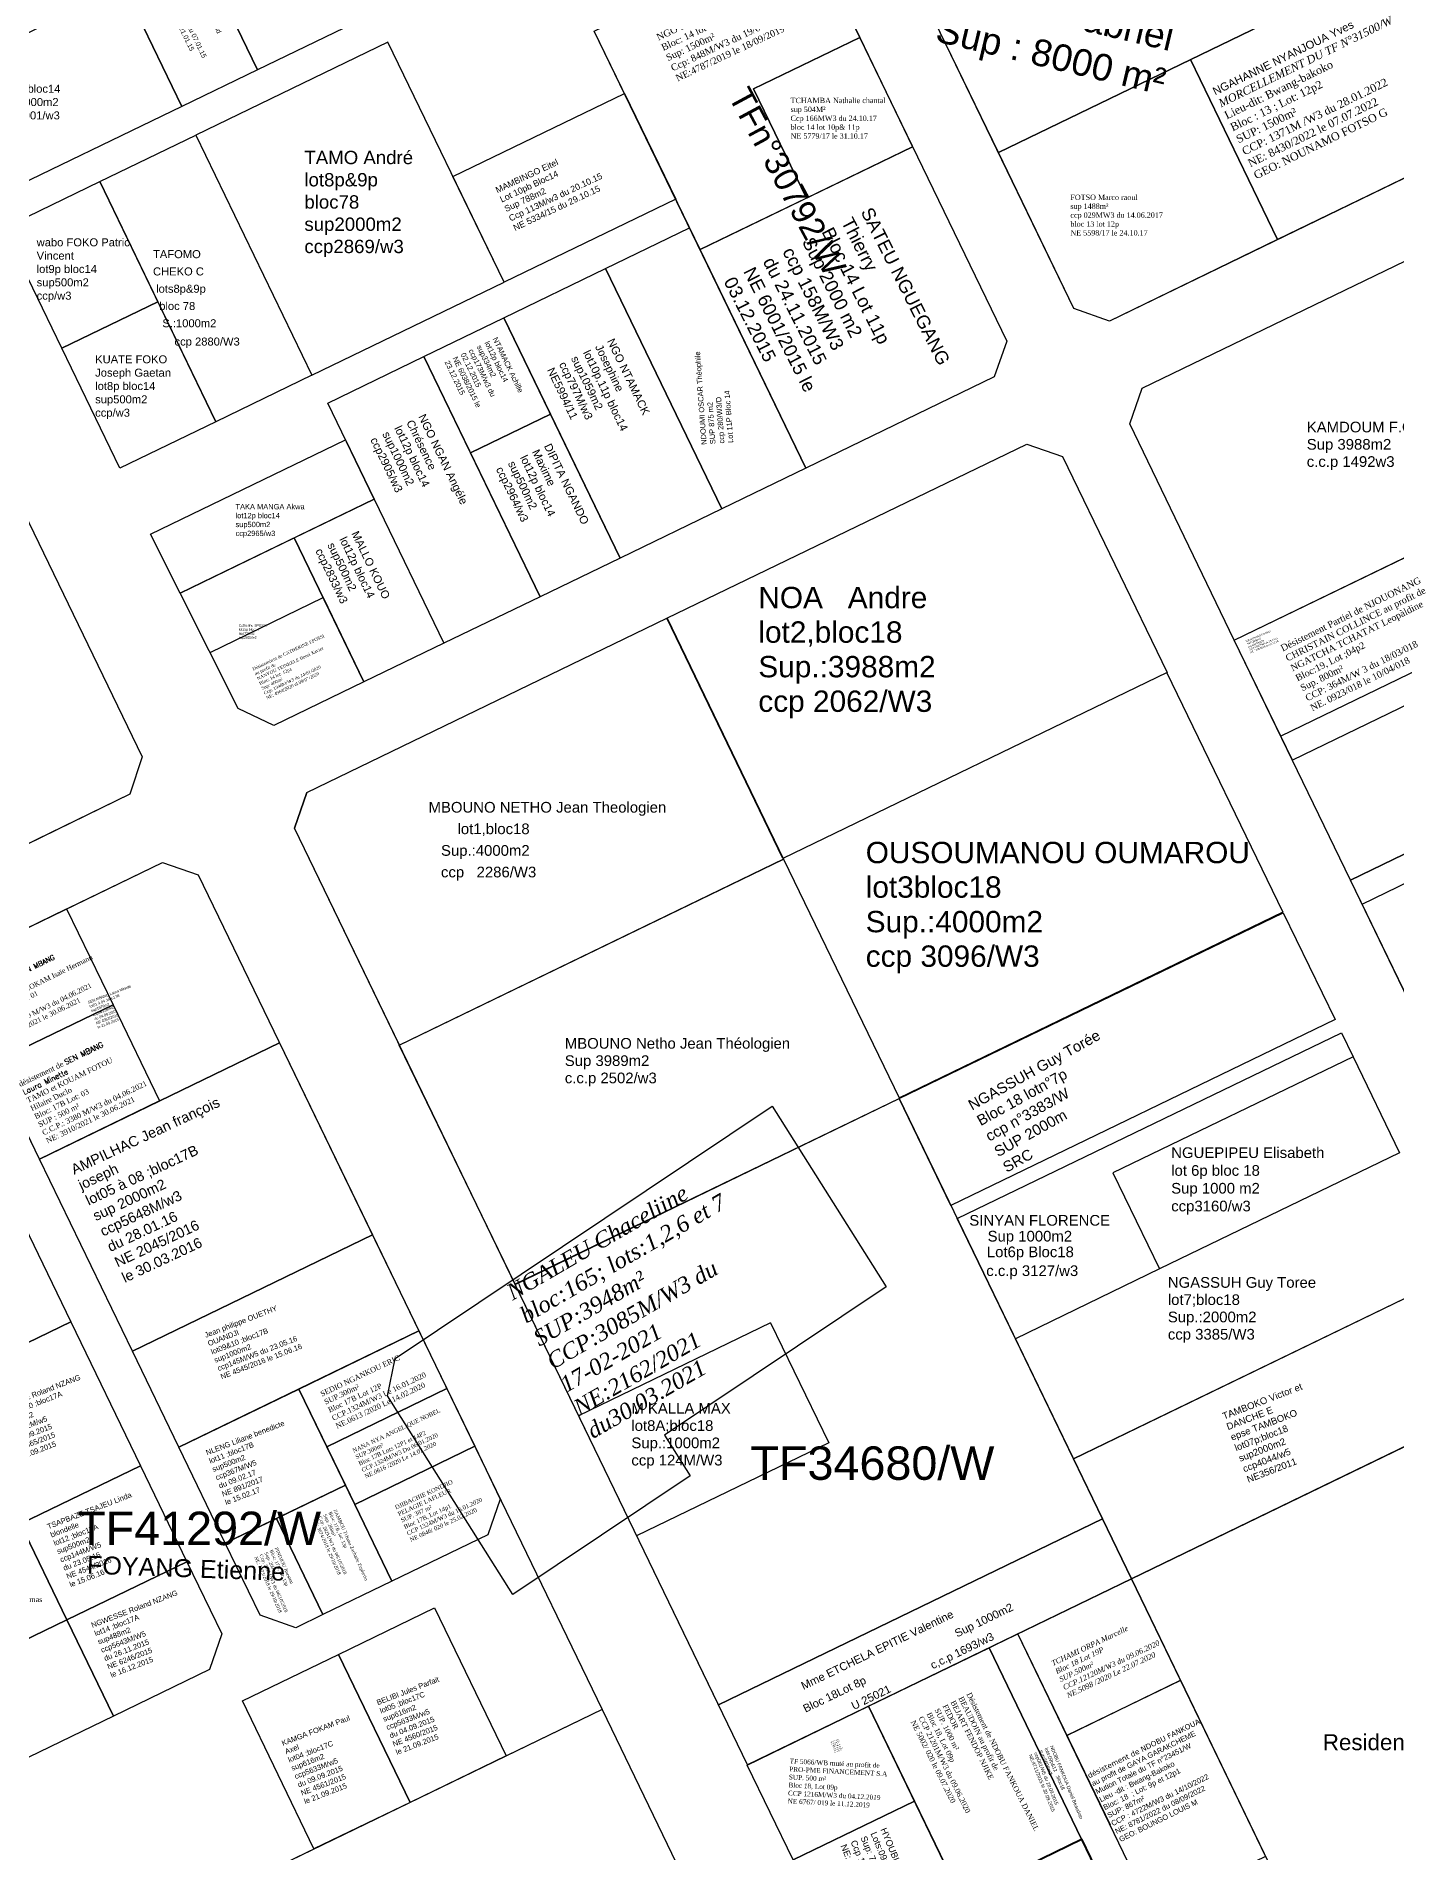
# Model space of a CAD drawing. Header units: millimetres. Extents: x 590121 to 927379, y 438565 to 1441738.
# Drawn here: x 925690.2 to 925945.2, y 1439583.5 to 1439923.9 of the extents above; entities that cross this region are included whole.
import ezdxf

# ---------------------------------------------------------------- set-up
doc = ezdxf.new("R2010")
doc.units = ezdxf.units.MM
doc.header["$LTSCALE"] = 10
for name, color, linetype in [('end maj 26 02 2021', 30, 'Continuous'), ('MAJ JAN 2022', 12, 'Continuous'), ('MAJ JUIN 2021', 191, 'Continuous')]:
    doc.layers.add(name, color=color, linetype=linetype)
doc.styles.get("Standard").update_dxf_attribs({"font": 'arial.ttf'})
doc.styles.add('Times 1.0', font='times.ttf', dxfattribs={"width": 0.99, "height": 1})

msp = doc.modelspace()

# ---------------------------------------------------------------- linework, layer by layer
at = {"flags": 128}
msp.add_lwpolyline([(925942.56, 1439936.97), (925958.9, 1439903.22), (925922.89, 1439885.79), (925906.55, 1439919.55)], close=True, dxfattribs=at)
at = {"color": 5, "flags": 128}
for points in [[(925828.15, 1439723.36), (925849.54, 1439689.54), (925807.97, 1439661.73), (925812.78, 1439654.12), (925779.52, 1439631.87), (925756, 1439669.07), (925757.48, 1439676.08)], [(925828.15, 1439723.36), (925849.54, 1439689.54), (925807.97, 1439661.73), (925812.78, 1439654.12), (925779.52, 1439631.87), (925756, 1439669.07), (925757.48, 1439676.08)], [(925828.15, 1439723.36), (925849.54, 1439689.54), (925807.97, 1439661.73), (925812.78, 1439654.12), (925779.52, 1439631.87), (925756, 1439669.07), (925757.48, 1439676.08)], [(925828.15, 1439723.36), (925849.54, 1439689.54), (925807.97, 1439661.73), (925812.78, 1439654.12), (925779.52, 1439631.87), (925756, 1439669.07), (925757.48, 1439676.08)], [(925828.15, 1439723.36), (925849.54, 1439689.54), (925807.97, 1439661.73), (925812.78, 1439654.12), (925779.52, 1439631.87), (925756, 1439669.07), (925757.48, 1439676.08)], [(925904.71, 1439615.77), (925920.64, 1439582.77), (925899.34, 1439572.44), (925883.4, 1439605.44)]]:
    msp.add_lwpolyline(points, close=True, dxfattribs=at)
at = {"color": 6, "lineweight": 40, "flags": 128}
msp.add_lwpolyline([(925886.14, 1439585.98), (925892.91, 1439571.97), (925870.35, 1439561.03), (925863.56, 1439575.02)], close=True, dxfattribs=at)
at = {"layer": 'end maj 26 02 2021', "linetype": 'ByBlock'}
for p, q in [((925702.08, 1439896.66), (925720.09, 1439905.38)), ((925720.09, 1439905.38), (925741.87, 1439860.37)), ((925684.08, 1439887.95), (925702.09, 1439896.66)), ((925723.87, 1439851.66), (925702.08, 1439896.66)), ((925702.09, 1439896.66), (925712.98, 1439874.16)), ((925897.49, 1439857.94), (925965, 1439890.61)), ((925694.98, 1439865.45), (925684.08, 1439887.95)), ((925694.98, 1439865.45), (925712.98, 1439874.16)), ((925712.98, 1439874.16), (925694.98, 1439865.45)), ((925712.98, 1439874.16), (925723.87, 1439851.66)), ((925705.87, 1439842.95), (925694.98, 1439865.45)), ((925741.87, 1439860.37), (925723.87, 1439851.66)), ((925895.17, 1439851.26), (925897.49, 1439857.94)), ((925723.87, 1439851.66), (925705.87, 1439842.95)), ((925914.77, 1439810.75), (925895.17, 1439851.26)), ((925808.38, 1439814.82), (925875.89, 1439847.48)), ((925875.89, 1439847.48), (925882.56, 1439845.15)), ((925882.56, 1439845.15), (925902.17, 1439804.65)), ((925914.77, 1439810.75), (925986.78, 1439845.61)), ((925685.11, 1439840.38), (925710.04, 1439788.84)), ((925740.93, 1439782.17), (925808.38, 1439814.82)), ((925830.16, 1439769.79), (925808.38, 1439814.82)), ((925808.44, 1439814.84), (925830.27, 1439769.69)), ((925936.56, 1439765.75), (925914.77, 1439810.75)), ((925902.17, 1439804.65), (925830.16, 1439769.79)), ((926008.56, 1439800.6), (925936.56, 1439765.75)), ((925710.04, 1439788.84), (925707.75, 1439781.86)), ((925707.75, 1439781.86), (925640.25, 1439748.97)), ((925738.6, 1439775.49), (925740.93, 1439782.17)), ((925823.5, 1439599.92), (925738.6, 1439775.49)), ((925758.26, 1439734.84), (925738.6, 1439775.49)), ((925623.67, 1439725.42), (925713.86, 1439769.07)), ((925713.86, 1439769.07), (925720.54, 1439766.75)), ((925720.54, 1439766.75), (925796.26, 1439610.29)), ((925830.27, 1439769.69), (925758.26, 1439734.84)), ((925958.34, 1439720.75), (925936.56, 1439765.75)), ((925895.51, 1439634.78), (925967.52, 1439669.64)), ((925818.06, 1439611.17), (925890.07, 1439646.03)), ((925890.07, 1439646.03), (925895.51, 1439634.78)), ((925895.51, 1439634.78), (925823.5, 1439599.92)), ((925939.08, 1439544.77), (925895.51, 1439634.78)), ((925796.26, 1439610.29), (925690.98, 1439559.34)), ((925796.26, 1439610.29), (925838.86, 1439522.31))]:
    msp.add_line(p, q, dxfattribs=at)
at = {"layer": 'end maj 26 02 2021', "color": 150, "linetype": 'ByBlock', "lineweight": -3, "ltscale": 0.0014}
for p, q in [((925814.64, 1439883.92), (925854.47, 1439903.2)), ((925891.54, 1439588.59), (925874.21, 1439624.46)), ((925886.14, 1439585.98), (925868.81, 1439621.85))]:
    msp.add_line(p, q, dxfattribs=at)
at = {"layer": 'end maj 26 02 2021', "linetype": 'ByBlock', "ltscale": 0.0014}
for p, q in [((925902.06, 1439804.7), (925923.86, 1439759.71)), ((925923.86, 1439759.71), (925851.86, 1439724.86)), ((925862.85, 1439702.3), (925934.86, 1439737.15)), ((925934.86, 1439737.15), (925937.03, 1439732.65)), ((925937.03, 1439732.65), (925892.03, 1439710.87)), ((925892.03, 1439710.87), (925900.75, 1439692.86)), ((925873.76, 1439679.79), (925862.85, 1439702.3)), ((925900.75, 1439692.86), (925873.76, 1439679.79)), ((925956.63, 1439692.14), (925884.63, 1439657.27)), ((925827.86, 1439682.76), (925791.86, 1439665.35)), ((925827.86, 1439682.76), (925838.76, 1439660.26)), ((925884.63, 1439657.27), (925873.75, 1439679.78)), ((925838.76, 1439660.26), (925802.74, 1439642.85))]:
    msp.add_line(p, q, dxfattribs=at)
at = {"layer": 'end maj 26 02 2021', "color": 7, "linetype": 'ByBlock'}
msp.add_line((925740.93, 1439782.17), (925738.6, 1439775.49), dxfattribs=at)
at = {"layer": 'end maj 26 02 2021', "color": 3, "linetype": 'ByBlock', "lineweight": -3, "ltscale": 0.0014, "flags": 128}
for points in [[(925915.33, 1439993.23), (925958.9, 1439903.22), (925891.38, 1439870.54), (925884.71, 1439872.86), (925843.32, 1439958.38)], [(925834.64, 1439944.17), (925872.11, 1439866.76), (925869.79, 1439860.08), (925834.45, 1439842.98), (925794.8, 1439924.89)], [(925685.11, 1439840.38), (925710.04, 1439788.84), (925707.75, 1439781.86), (925640.25, 1439748.97), (925613.02, 1439805.25)], [(925713.86, 1439769.07), (925720.54, 1439766.75), (925796.26, 1439610.29), (925690.98, 1439559.34), (925690.14, 1439559.57), (925626.23, 1439723.85), (925623.67, 1439725.42)], [(925851.95, 1439724.79), (925890.07, 1439646.03), (925818.06, 1439611.17), (925779.94, 1439689.93)], [(925846.23, 1439610.91), (925854.84, 1439593.1), (925832.07, 1439582.09), (925823.46, 1439599.89)]]:
    msp.add_lwpolyline(points, close=True, dxfattribs=at)
at = {"layer": 'end maj 26 02 2021', "linetype": 'ByBlock', "ltscale": 0.0014, "flags": 128}
for points in [[(925926.22, 1439970.73), (925942.56, 1439936.97), (925870.55, 1439902.12), (925854.21, 1439935.88)], [(925720.78, 1439940.13), (925731.67, 1439917.63), (925717.48, 1439910.77), (925706.59, 1439933.27)], [(925796.91, 1439880.36), (925818.7, 1439835.36), (925799.64, 1439826.12), (925777.84, 1439871.13)], [(925956.63, 1439692.14), (925967.52, 1439669.64), (925895.51, 1439634.78), (925884.63, 1439657.27)]]:
    msp.add_lwpolyline(points, close=True, dxfattribs=at)
at = {"layer": 'end maj 26 02 2021', "color": 150, "linetype": 'ByBlock', "lineweight": -3, "ltscale": 0.0014, "flags": 128}
for points in [[(925738.79, 1439948.83), (925749.68, 1439926.33), (925731.67, 1439917.63), (925720.78, 1439940.13)], [(925844.56, 1439923.68), (925854.47, 1439903.2), (925834.55, 1439893.56), (925824.64, 1439914.04)], [(925906.55, 1439919.55), (925922.89, 1439885.79), (925891.38, 1439870.54), (925884.71, 1439872.86), (925870.55, 1439902.12)], [(925777.84, 1439871.13), (925786.57, 1439853.11), (925771.56, 1439845.85), (925762.83, 1439863.87)], [(925986.78, 1439845.61), (925997.67, 1439823.1), (925925.66, 1439788.25), (925914.77, 1439810.75)], [(926008.56, 1439800.6), (926019.45, 1439778.1), (925947.46, 1439743.22), (925936.56, 1439765.75)], [(925923.96, 1439759.64), (925933.66, 1439739.6), (925861.65, 1439704.75), (925851.95, 1439724.79)], [(925735.79, 1439735.24), (925753.21, 1439699.24), (925708.21, 1439677.46), (925690.78, 1439713.46)], [(925753.21, 1439699.24), (925761.92, 1439681.24), (925716.92, 1439659.45), (925708.21, 1439677.46)], [(925761.92, 1439681.24), (925767.15, 1439670.44), (925744.65, 1439659.54), (925739.42, 1439670.34)], [(925739.42, 1439670.34), (925748.14, 1439652.34), (925725.63, 1439641.45), (925716.92, 1439659.45)], [(925767.15, 1439670.44), (925772.38, 1439659.63), (925749.88, 1439648.74), (925744.65, 1439659.54)], [(925772.38, 1439659.63), (925777.17, 1439649.73), (925774.85, 1439643.05), (925756.85, 1439634.34), (925749.88, 1439648.74)], [(925709.72, 1439655.97), (925718.43, 1439637.97), (925695.93, 1439627.08), (925687.21, 1439645.08)], [(925718.43, 1439637.97), (925724.96, 1439624.46), (925722.64, 1439617.79), (925704.64, 1439609.07), (925695.93, 1439627.08)], [(925895.51, 1439634.78), (925904.7, 1439615.76), (925883.4, 1439605.44), (925874.21, 1439624.46)], [(925695.93, 1439627.08), (925704.64, 1439609.07), (925680.74, 1439597.51), (925674.41, 1439600), (925668.95, 1439614.03)], [(925868.81, 1439621.85), (925886.14, 1439585.98), (925863.58, 1439575.03), (925846.23, 1439610.91)], [(925854.84, 1439593.09), (925867.36, 1439567.2), (925844.61, 1439556.16), (925832.07, 1439582.09)]]:
    msp.add_lwpolyline(points, close=True, dxfattribs=at)
msp.add_lwpolyline([(925738.79, 1439948.83), (925749.68, 1439926.33), (925731.67, 1439917.63)], dxfattribs=at)
at = {"layer": 'end maj 26 02 2021', "color": 150}
for points in [[(925834.64, 1439944.17), (925844.56, 1439923.68), (925824.64, 1439914.04), (925834.55, 1439893.56), (925814.64, 1439883.92), (925794.8, 1439924.89)], [(925950.78, 1439828.18), (925959.48, 1439810.18), (925923.48, 1439792.75), (925914.77, 1439810.75)], [(925743.96, 1439818.69), (925751.61, 1439802.9), (925734.73, 1439794.73), (925728.05, 1439797.9), (925722.76, 1439808.43)], [(925748.14, 1439652.34), (925756.85, 1439634.34), (925743.91, 1439628.08), (925735.2, 1439646.08)], [(925735.2, 1439646.08), (925743.91, 1439628.08), (925738.84, 1439625.63), (925732.17, 1439627.95), (925725.63, 1439641.45)]]:
    msp.add_lwpolyline(points, close=True, dxfattribs=at)
at = {"layer": 'end maj 26 02 2021', "color": 3, "flags": 128}
msp.add_lwpolyline([(925942.56, 1439936.97), (925958.89, 1439903.22), (925891.38, 1439870.54), (925884.71, 1439872.86), (925870.55, 1439902.12)], close=True, dxfattribs=at)
at = {"layer": 'end maj 26 02 2021', "linetype": 'ByBlock', "flags": 128}
for points in [[(925706.59, 1439933.27), (925717.48, 1439910.77), (925681.47, 1439893.35), (925670.58, 1439915.86)], [(925720.09, 1439905.38), (925741.87, 1439860.37), (925777.88, 1439877.79), (925756.1, 1439922.8)], [(925812.66, 1439887.98), (925834.45, 1439842.98), (925818.7, 1439835.36), (925796.91, 1439880.36)], [(925786.56, 1439853.11), (925799.64, 1439826.12), (925784.62, 1439818.87), (925771.56, 1439845.85)], [(925748.16, 1439848.28), (925753.55, 1439837.16), (925717.16, 1439819.56), (925711.61, 1439830.59)], [(925753.55, 1439837.16), (925766.62, 1439810.16), (925751.61, 1439802.9), (925738.54, 1439829.9)], [(925738.54, 1439829.9), (925751.61, 1439802.9), (925734.73, 1439794.73), (925728.05, 1439797.9), (925717.16, 1439819.56)], [(925830.29, 1439769.7), (925852, 1439724.83), (925779.95, 1439689.99), (925758.24, 1439734.84)], [(925830.29, 1439769.7), (925852, 1439724.83), (925779.95, 1439689.99), (925758.24, 1439734.84)]]:
    msp.add_lwpolyline(points, close=True, dxfattribs=at)
at = {"layer": 'end maj 26 02 2021', "linetype": 'ByBlock', "lineweight": -3, "ltscale": 0.0014, "flags": 128}
for points in [[(925800.47, 1439913.18), (925810.06, 1439893.36), (925777.88, 1439877.79), (925768.29, 1439897.61)], [(925683.58, 1439709.98), (925696.65, 1439682.97), (925674.15, 1439672.08), (925661.08, 1439699.09)], [(925696.65, 1439682.97), (925709.72, 1439655.97), (925687.21, 1439645.08), (925674.15, 1439672.08)], [(925895.51, 1439634.78), (925939.02, 1439544.73), (925919.27, 1439535.18), (925911.33, 1439498.36), (925871.42, 1439509.4), (925864.42, 1439515.24), (925860.98, 1439522.42), (925885.6, 1439529.47), (925846.23, 1439610.91)], [(925764.83, 1439629.32), (925778.26, 1439601.58), (925760.25, 1439592.87), (925746.83, 1439620.6)], [(925746.83, 1439620.6), (925760.26, 1439592.86), (925742.25, 1439584.15), (925728.83, 1439611.89)]]:
    msp.add_lwpolyline(points, close=True, dxfattribs=at)
at = {"layer": 'end maj 26 02 2021', "linetype": 'ByBlock', "flags": 128}
for points in [[(925753.55, 1439837.16), (925744.83, 1439855.16), (925762.83, 1439863.87)], [(925762.83, 1439863.87), (925784.62, 1439818.87), (925766.62, 1439810.16)]]:
    msp.add_lwpolyline(points, dxfattribs=at)
at = {"layer": 'end maj 26 02 2021', "color": 3, "linetype": 'ByBlock', "flags": 128}
msp.add_lwpolyline([(925986.79, 1439845.61), (926008.57, 1439800.6), (925936.56, 1439765.75), (925914.77, 1439810.75)], close=True, dxfattribs=at)
at = {"layer": 'end maj 26 02 2021', "linetype": 'ByBlock', "lineweight": -3, "ltscale": 0.0014, "flags": 128}
msp.add_lwpolyline([(925735.79, 1439735.24), (925690.78, 1439713.46), (925675.54, 1439744.97), (925677.86, 1439751.64)], dxfattribs=at)
at = {"layer": 'end maj 26 02 2021', "linetype": 'ByBlock', "ltscale": 0.0014, "flags": 128}
msp.add_lwpolyline([(925937.03, 1439732.65), (925945.75, 1439714.65), (925900.75, 1439692.86)], dxfattribs=at)
at = {"layer": 'end maj 26 02 2021', "color": 7, "linetype": 'ByBlock', "lineweight": -3, "ltscale": 0.0014, "flags": 128}
msp.add_lwpolyline([(925687.22, 1439645.08), (925695.93, 1439627.08), (925668.95, 1439614.03), (925661.68, 1439632.72)], close=True, dxfattribs=at)
at = {"layer": 'end maj 26 02 2021', "linetype": 'ByBlock', "lineweight": -2, "ltscale": 0.0014, "flags": 128}
msp.add_lwpolyline([(925846.23, 1439610.91), (925854.84, 1439593.1), (925832.07, 1439582.09), (925823.46, 1439599.89)], close=True, dxfattribs=at)
at = {"layer": 'MAJ JAN 2022', "color": 0, "lineweight": -3, "ltscale": 0.0014, "flags": 128}
msp.add_lwpolyline([(925956.74, 1439769.96), (925965.46, 1439751.96), (925947.45, 1439743.25), (925938.74, 1439761.25)], close=True, dxfattribs=at)
at = {"layer": 'MAJ JUIN 2021', "flags": 128}
for points in [[(925695.87, 1439760.36), (925704.58, 1439742.35), (925682.07, 1439731.47), (925675.54, 1439744.97), (925677.86, 1439751.64)], [(925704.58, 1439742.35), (925713.28, 1439724.35), (925690.78, 1439713.46), (925682.07, 1439731.47)]]:
    msp.add_lwpolyline(points, close=True, dxfattribs=at)

# ---------------------------------------------------------------- texts
at = {"attachment_point": 1}
for s, insert, char_height, width, rotation in [('\\A1;NGAHANNE NYANJOUA Yves\\P{\\fTimes New Roman|b0|i1|c0|p18;\\C1;MORCELLEMENT DU TF N°31500/W\\fTimes New Roman|b0|i0|c0|p18;\\C0;\\PLieu-dit: Bwang-bakoko\\PBloc : 13 ; Lot: 12p2\\PSUP: 1500m²\\PCCP: 1371M /W3 du 28.01.2022\\PNE: 8430/2022 le 07.07.2022\\PGEO: NOUNAMO FOTSO G}', (925910.53, 1439914.16), 1.5, 65.3396, 26.0536), ('\\A1;{\\fTimes New Roman|b0|i1|c0|p18;NGALEU Chaceliine\\Pbloc:165; lots:1,2,6 et 7\\PSUP:3948m²\\PCCP:3085M/W3 du 17-02-2021\\PNE:2162/2021 du30.03.2021}', (925778, 1439689.52), 3, 41.4851, 30.0934), ('\\A1;{\\fTimes New Roman|b0|i1|c0|p18;NGALEU Chaceliine\\Pbloc:165; lots:1,2,6 et 7\\PSUP:3948m²\\PCCP:3085M/W3 du 17-02-2021\\PNE:2162/2021 du30.03.2021}', (925778, 1439689.52), 3, 41.4851, 30.0934), ('\\A1;{\\fTimes New Roman|b0|i1|c0|p18;NGALEU Chaceliine\\Pbloc:165; lots:1,2,6 et 7\\PSUP:3948m²\\PCCP:3085M/W3 du 17-02-2021\\PNE:2162/2021 du30.03.2021}', (925778, 1439689.52), 3, 41.4851, 30.0934), ('\\A1;{\\fTimes New Roman|b0|i1|c0|p18;NGALEU Chaceliine\\Pbloc:165; lots:1,2,6 et 7\\PSUP:3948m²\\PCCP:3085M/W3 du 17-02-2021\\PNE:2162/2021 du30.03.2021}', (925778, 1439689.52), 3, 41.4851, 30.0934), ('\\A1;{\\fTimes New Roman|b0|i1|c0|p18;NGALEU Chaceliine\\Pbloc:165; lots:1,2,6 et 7\\PSUP:3948m²\\PCCP:3085M/W3 du 17-02-2021\\PNE:2162/2021 du30.03.2021}', (925778, 1439689.52), 3, 41.4851, 30.0934), ('{\\fVerdana|b0|i0|c0|p34;désistement de NDOBU FANKOUA }\\Pau profit de GAYA GARAKCHEME\\P{\\C1;Mution Totale du TF n°23451/W\\P}Lieu -dit : Bwang-Bakoko \\PBloc: 18  ; Lot: 9p et 12p1\\PSUP: 867m²\\PCCP : 4722M/W3 du 14/10/2022  \\PNE: 8781/2022 du 08/09/2022\\P{\\C1;GEO: BOUNGO LOUIS M}', (925887.13, 1439598.29), 1, 105.0221, 26.2816)]:
    msp.add_mtext(s, dxfattribs=dict(at, insert=insert, char_height=char_height, width=width, rotation=rotation))
at = {"layer": 'end maj 26 02 2021', "color": 0, "linetype": 'ByBlock'}
for s, height, p in [('TAFOMO ', 1.5, (925712.07, 1439882.32)), ('CHEKO C', 1.5, (925712.07, 1439879.08)), (' lots8p&9p', 1.5, (925712.07, 1439875.84)), ('  bloc 78', 1.5, (925712.07, 1439872.6)), ('   S.:1000m2', 1.5, (925712.07, 1439869.37)), ('   ccp 2880/W3', 1.5, (925714.36, 1439865.94)), ('Residence Hoteliere', 3, (925931.37, 1439602.67))]:
    msp.add_text(s, height=height, dxfattribs=at).set_placement(p)
at = {"layer": 'end maj 26 02 2021', "color": 7, "linetype": 'ByBlock'}
for s, height, p in [('KAMDOUM F.Gilles', 2, (925928.36, 1439849.67)), ('Sup 3988m2', 2, (925928.36, 1439846.43)), ('c.c.p 1492w3', 2, (925928.36, 1439843.2)), ('NOA   Andre', 4, (925825.55, 1439816.71)), ('lot2,bloc18', 4, (925825.55, 1439810.24)), ('Sup.:3988m2', 4, (925825.55, 1439803.76)), ('ccp 2062/W3', 4, (925825.55, 1439797.28)), ('MBOUNO NETHO Jean Theologien', 2, (925763.73, 1439778.4)), ('       lot1,bloc18', 2, (925763.73, 1439774.36)), ('   Sup.:4000m2', 2, (925763.73, 1439770.31)), ('OUSOUMANOU OUMAROU', 4, (925845.68, 1439768.92)), ('   ccp   2286/W3', 2, (925763.73, 1439766.26)), ('lot3bloc18', 4, (925845.68, 1439762.45)), ('Sup.:4000m2', 4, (925845.68, 1439755.97)), ('ccp 3096/W3', 4, (925845.68, 1439749.5)), ('MBOUNO Netho Jean Théologien', 2, (925789.27, 1439734.15)), ('MBOUNO Netho Jean Théologien', 2, (925789.27, 1439734.15)), ('Sup 3989m2', 2, (925789.27, 1439730.91)), ('Sup 3989m2', 2, (925789.27, 1439730.91)), ('c.c.p 2502/w3', 2, (925789.27, 1439727.67)), ('c.c.p 2502/w3', 2, (925789.27, 1439727.67)), ('SINYAN FLORENCE', 2, (925865.1, 1439700.98)), ('Sup 1000m2', 2, (925868.53, 1439698.01)), ('Lot6p Bloc18', 2, (925868.39, 1439695.07)), ('c.c.p 3127/w3', 2, (925868.28, 1439691.54)), ('lot7;bloc18', 2, (925902.32, 1439686.11)), ('NGASSUH Guy Toree', 2, (925902.32, 1439689.34)), ('Sup.:2000m2', 2, (925902.32, 1439682.87)), ('ccp 3385/W3', 2, (925902.32, 1439679.63)), ('M KALLA MAX', 2, (925801.75, 1439665.75)), ('lot8A;bloc18', 2, (925801.75, 1439662.51)), ('Sup.:1000m2', 2, (925801.75, 1439659.27)), ('ccp 124M/W3', 2, (925801.75, 1439656.03))]:
    msp.add_text(s, height=height, dxfattribs=at).set_placement(p)
at = {"layer": 'end maj 26 02 2021', "color": 1, "linetype": 'ByBlock'}
for s, p in [('TF34680/W', (925824.07, 1439653.34)), ('TF41292/W', (925697.85, 1439641.11))]:
    msp.add_text(s, height=6.267, dxfattribs=at).set_placement(p)
at = {"layer": 'end maj 26 02 2021', "color": 7, "linetype": 'ByBlock'}
for s, height, rotation, p in [('FOYANG Etienne', 3.3702, 357.9541, (925699.65, 1439635.75)), ('Sup 1000m2', 1.5, 25.8316, (925862.81, 1439623.78)), ('Mme ETCHELA EPITIE Valentine', 1.5, 25.8316, (925834.02, 1439613.94)), ('c,c.p 1693/w3', 1.5, 25.8316, (925858.25, 1439617.82)), ('Bloc 18Lot 8p', 1.5, 25.8316, (925834.39, 1439609.68)), ('U 25021', 1.5, 25.8316, (925843.44, 1439610.18))]:
    msp.add_text(s, height=height, rotation=rotation, dxfattribs=at).set_placement(p)
at = {"layer": 'end maj 26 02 2021', "linetype": 'ByBlock', "attachment_point": 1}
for s, insert, char_height, rotation in [('\\P{\\fArial|b0|i0|c0|p34;Muté le 28.03.14\\Pau profit de\\PFOKA Gabriel\\PSup : 8000 m²}', (925867.32, 1439960.31), 5, 346.7045), ('{\\fArial|b0|i0|c0|p34;NGASSUH Guy Torée \\PBloc 18 lotn°7p\\Pccp n°3383/W\\PSUP 2000m\\P\\C1;SRC}', (925864.64, 1439724.28), 2, 29.106)]:
    msp.add_mtext(s, dxfattribs=dict(at, insert=insert, char_height=char_height, rotation=rotation))
at = {"layer": 'end maj 26 02 2021', "color": 0, "linetype": 'ByBlock', "attachment_point": 1}
for s, insert, char_height, width, rotation in [('BOUEM Jean Durand\\Plot 08p bloc14\\Psup394m2\\Pccp 8095M/w3 du 07.01.15\\PNE 164/15 du 21.01.15', (925719.65, 1439935.72), 0.9026, 20.8819, 295.7488), ('MAMBINGO Eitel\\PLot 10pb Bloc14\\PSup 788m2\\PCcp 113M/w3 du 20.10.15\\PNE 5334/15 du 29.10.15', (925776.12, 1439895.55), 1.1734, 27.1464, 25.1352), ('NTAMACK Achille \\Plot12p bloc14\\Psup334m2\\Pccp173M/w3 du \\P02.12.2015\\PNE 6038/2015 le\\P23.12.2015', (925776.61, 1439867.62), 1, 22.44, 295.7488), ('NGO NTAMACK \\PJosephine\\Plot10p,11p bloc14\\Psup1059m2\\Pccp797M/w3\\PNE5994/11', (925798.5, 1439867.45), 1.5, 22.44, 295.7488), ('NGO NGAN Angéle Chrésence\\Plot12p bloc14\\Psup1000m2\\Pccp2905/w3', (925763.12, 1439853.29), 1.5, 22.44, 295.7488), ('DIPITA NGANDO Maxime\\Plot12p bloc14\\Psup500m2\\Pccp2964/w3', (925786.68, 1439847.77), 1.5, 22.44, 295.7488), ('MALLO KOUO\\Plot12p bloc14\\Psup500m2\\Pccp2833/w3', (925750.57, 1439831.38), 1.5, 22.44, 295.7488)]:
    msp.add_mtext(s, dxfattribs=dict(at, insert=insert, char_height=char_height, width=width, rotation=rotation))
at = {"layer": 'end maj 26 02 2021', "attachment_point": 1}
for s, width, heights, insert, char_height, rotation in [('{\\fTimes New Roman|b0|i0|c0|p18;NGO ESSOUMBA Marianne\\PBloc: 14 lot 10p et 111p\\PSup: 1500m²\\PCcp: 848M/W3 du 19/04/2017\\PNE:4787/2019 le 18/09/2019}', 101.0846, [26.26], (925806.29, 1439924.21), 1.2675, 25.1441), ('{\\fTimes New Roman|b0|i0|c0|p18;\\C1;Désistement Partiel de NJOUONANG\\PCHRISTAIN COLLINCE au profit de \\P\\C256;NGATCHA TCHATAT Leopàldine\\PBloc:19, Lot ;04p2\\PSup. 800m²\\PCCP: 364M/W 3 du 18/03/018\\PNE. 0923/018 le 10/04/018}', 108.2432, [34.67], (925923.29, 1439809.7), 1.25, 26.4052), ('{\\fTimes New Roman|b0|i0|c0|p18;\\C1;Désistemùent de CATHERINE EPOSSI\\Pau profit de\\P\\C256;NANVOU TEINKELE Henri Xavier\\PBloc: 14 lot: 12pa\\PSup: 400m²\\PCcp: 1348M/W3 du 24/01/2020\\PNE: 4964/2020 el 09/07/2020}', 52.5379, [19.84], (925730.62, 1439805.56), 0.6, 25.1274), ('{\\fTimes New Roman|b0|i0|c0|p18;ZAMBOU Tchana Zacharie Zepherin\\PBloc: 17B, lot: 13p\\PSup: 288m²\\PCcp: 282M/W3 du 08/10/2018\\PNE: 3674/2018 le 29/10/2018}', 61.8847, [22.77], (925746.48, 1439647.89), 0.6287, 294.1386), ('{\\fTimes New Roman|b0|i0|c0|p18;PINDJOU Jineston\\PBloc: 17B, lot: 13p\\PSup: 200m²\\PCcp: 281M/W3 du 08/10/2018\\PNE: 3673/2018 le 29/10/2018}', 61.8847, [22.77], (925735.43, 1439640.77), 0.6287, 294.1386)]:
    msp.add_mtext_dynamic_manual_height_columns(s, width=width, gutter_width=12.5, heights=heights, dxfattribs=dict(at, insert=insert, char_height=char_height, rotation=rotation))
at = {"layer": 'end maj 26 02 2021', "color": 0, "linetype": 'ByBlock', "attachment_point": 1}
for s, insert, char_height, width in [('MBA\\Plot8p bloc14\\Psup1000m2\\Pccp2901/w3', (925683.42, 1439917.33), 1.5, 17.57), ('TAMO André\\Plot8p&9p bloc78\\Psup2000m2\\Pccp2869/w3', (925740.45, 1439902.44), 2.5, 21.78), ('wabo FOKO Patric Vincent \\Plot9p bloc14\\Psup500m2\\Pccp/w3', (925690.26, 1439886.04), 1.5, 17.57), ('KUATE FOKO  Joseph Gaetan\\Plot8p bloc14\\Psup500m2\\Pccp/w3', (925701.23, 1439864.11), 1.5, 17.57), ('TAKA MANGA Akwa\\Plot12p bloc14\\Psup500m2\\Pccp2965/w3', (925727.54, 1439836.24), 1, 36.56), ('Catherine EPOSSI\\Plot12p bloc14\\Psup700m2\\Pccp2833/w3', (925728.15, 1439813.7), 0.45, 5.271)]:
    msp.add_mtext(s, dxfattribs=dict(at, insert=insert, char_height=char_height, width=width))
at = {"layer": 'end maj 26 02 2021', "linetype": 'ByBlock', "attachment_point": 1}
for s, insert, char_height, width, rotation in [('{\\C1;TFn°30792/W}', (925823.77, 1439914.83), 4.4973, 161.1189, 298.3291), ('NDOUMI OSCAR Théophile\\PSUP 875 m2\\Pccp 280/W3/D\\PLot 11P Bloc 14', (925814.87, 1439847.3), 1, 66.2879, 94.0827)]:
    msp.add_mtext(s, dxfattribs=dict(at, insert=insert, char_height=char_height, width=width, rotation=rotation))
at = {"layer": 'end maj 26 02 2021', "color": 150, "linetype": 'ByBlock', "lineweight": -3, "ltscale": 0.0014, "char_height": 1, "attachment_point": 1, "style": 'Times 1.0'}
for s, insert, width in [('TCHAMBA Nathalie chantal\\Psup 504M²\\PCcp 166MW3 du 24.10.17\\Pbloc 14 lot 10p& 11p\\PNE 5779/17 le 31.10.17', (925831.6, 1439912.38), 51.415), ('FOTSO Marco raoul\\Psup 1488m²\\Pccp 029MW3 du 14.06.2017\\Pbloc 13 lot 12p\\PNE 5598/17 le 24.10.17', (925884.05, 1439894.23), 25.4924)]:
    msp.add_mtext(s, dxfattribs=dict(at, insert=insert, width=width))
at = {"layer": 'end maj 26 02 2021', "linetype": 'ByBlock', "ltscale": 0.0014, "insert": (925846.89, 1439892.13), "char_height": 2.4688, "width": 51.4395, "attachment_point": 1, "rotation": 296.8792}
msp.add_mtext('{\\C7;SATEU NGUEGANG \\PThierry\\PBloc 14 Lot 11p\\PSup 2000 m2\\Pccp 158M/W3\\Pdu 24.11.2015\\PNE 6001/2015 le\\P03.12.2015}', dxfattribs=at)
at = {"layer": 'end maj 26 02 2021', "insert": (925916.85, 1439810.66), "char_height": 0.34, "attachment_point": 1, "rotation": 22.42}
msp.add_mtext('NJOUONANG Christian\\PSUP:2000m2\\PLot:04p Bloc19\\PCCP:166M/W3 du 18.10.16\\PNE 7106/2016 du 07.12.16', dxfattribs=at)
at = {"layer": 'end maj 26 02 2021', "color": 0, "linetype": 'ByBlock', "ltscale": 0.0014, "attachment_point": 1}
for s, insert, char_height, width, rotation in [('SEN MBANG Laura Minette \\Plot01 à 04 ;bloc17B\\Psup1976m2\\Pccp5632M/w5\\Pdu 04.09.2015\\PNE 4563/2015\\Ple 21.09.2015', (925699.79, 1439743.03), 0.5, 35.1508, 21.07), ('AMPILHAC Jean françois joseph\\Plot05 à 08 ;bloc17B\\Psup 2000m2\\Pccp5648M/w3\\Pdu 28.01.16\\PNE 2045/2016\\Ple 30.03.2016', (925696.47, 1439712.25), 1.9195, 35.1508, 25.1172), ('Jean philippe OUETHY OUANDJI\\Plot09&10 ;bloc17B\\Psup1000m2\\Pccp145M/W5 du 23.05.16\\PNE 4545/2016 le 15.06.16', (925721.61, 1439680.87), 1, 18.3125, 21.07), ('NGWESSE Roland NZANG\\Plot08p & 10 ;bloc17A\\Psup750m2\\Pccp5632M/w5\\Pdu 04.09.2015\\PNE 4565/2015\\Ple 21.09.2015', (925682.16, 1439666.91), 1, 18.3125, 21.07), ('TAMBOKO Victor et DANCHE E\\Pepse TAMBOKO\\Plot07p;bloc18\\Psup2000m2\\Pccp4044/w5\\PNE356/2011', (925912.39, 1439665.81), 1.2707, 18.3, 21.0712), ('NLENG Liliane benedicte\\Plot11 ;bloc17B\\Psup500m2\\Pccp367M/W5\\Pdu 09.02.17\\PNE 891/2017\\Ple 15.02.17', (925721.85, 1439658.86), 1, 18.3125, 21.07), ('TSAPBAZE TSAJEU Linda blondelle\\Plot12 ;bloc17A\\Psup500m2\\Pccp144M/W5\\Pdu 23.05.16\\PNE 4544/2016\\Ple 15.06.16', (925692.1, 1439645.01), 1, 18.3125, 21.07), ('NGWESSE Roland NZANG\\Plot14 ;bloc17A\\Psup488m2\\Pccp5643M/W5\\Pdu 26.11.2015\\PNE 6246/2015\\Ple 16.12.2015', (925700.36, 1439626.52), 1, 18.3125, 21.07), ('BELIBI Jules Parfait\\Plot05 ;bloc17C\\Psup616m2\\Pccp5633M/w5\\Pdu 04.09.2015\\PNE 4560/2015\\Ple 21.09.2015', (925753.86, 1439612.03), 1, 18.3125, 21.07), ('KAMGA FOKAM Paul\\PAxel\\Plot04 ;bloc17C\\Psup616m2\\Pccp5633M/w5\\Pdu 09.09.2015\\PNE 4561/2015\\Ple 21.09.2015', (925736.06, 1439604.39), 1, 18.3125, 21.07), ('HAPPI Cedric\\Plot 9p ;bloc18\\Psup500 m2\\Pccp019M/w5\\Pdu 02.09.15\\PNE 4261/2015\\Ple 07.09.15', (925839.06, 1439604.22), 0.2024, 3.7065, 21.07), ('NDOBU FANKOUA Daniel Beaudoin\\Plots:09p&12   ;bloc18\\Psup:6606m2\\Pccp061/W5 du 28.09.2015\\PNE:4711/2015 le 30.09.2015', (925880.81, 1439603.62, 1.15), 0.6481, 19.1191, 292.3721), ('HYOUBI BOGNE Christelle\\PLots:09p; Bloc18\\PSup: 726m2\\PCcp 143M/W5 du 16.11.15\\PNE: 5840/15 le 18.11.15', (925849.55, 1439588.28), 1.2146, 35.8322, 292.3721)]:
    msp.add_mtext(s, dxfattribs=dict(at, insert=insert, char_height=char_height, width=width, rotation=rotation))
at = {"layer": 'end maj 26 02 2021', "color": 7, "linetype": 'ByBlock', "insert": (925902.95, 1439715.66), "char_height": 2, "width": 50.14, "attachment_point": 1}
msp.add_mtext('NGUEPIPEU Elisabeth\\Plot 6p bloc 18\\PSup 1000 m2\\Pccp3160/w3', dxfattribs=at)
at = {"layer": 'end maj 26 02 2021', "color": 150, "linetype": 'ByBlock', "lineweight": -3, "ltscale": 0.0014, "attachment_point": 1, "style": 'Times 1.0'}
for s, insert, char_height, width, rotation in [('{\\C7;SEDIO NGANKOU ERIC \\PSUP.300m²\\PBloc 17B Lot 12P \\PCCP.1324M/W3 Le 16.01.2020\\PNE.0613 /2020 Le 14.02.2020}', (925743.32, 1439669.82), 1, 19.6791, 25.3541), ('{\\C7;NANA NYA ANGELIQUE NOBEL\\PSUP.300m²\\PBloc 17B Lots 12P1 et 14P2\\PCCP.1324M/W3 Du 06.01.2020\\PNE.0616 /2020 Le 14.02.2020}', (925749.35, 1439659.12), 0.8, 18.1279, 25.17), ('{\\C256;DJIBACHIE KONDJIO \\PPELAGIE LAFLEUR\\PSUP. 387 m²\\PBloc 17B, Lot 14p1\\PCCP 1324M/W3 du 16.01.2020\\PNE 0846/ 020 le 25.02.2020}', (925757.31, 1439648.48), 0.8, 31.1264, 24.6358), ('{\\fTimes New Roman|b0|i1|c0|p18;\\C7;TCHAMI ORPA Marcelle\\PBloc 18 Lot 19P\\PSUP.500m²\\PCCP.12120M/W3 du 09.06.2020\\PNE.5098 /2020 Le 22.07.2020}', (925880.37, 1439619.34), 1, 23.3943, 25.3541), ('{\\C1;Désistement de NDOBU FANKOUA DANIEL\\PBEAUDOIN au profit de\\P\\C256;BEJART FENDOP NJIKE\\PFEDOR\\PSUP. 1000 m²\\PBloc 18, Lot 09p\\PCCP 21201M/W3 du 09.06.2020\\PNE 5002/ 020 le 09.07.2020}', (925865.42, 1439613.61), 1, 93.6774, 296.4395), ('{\\C1;TF 5066/WB muté au profit de\\C256;\\PPRO-PME FINANCEMENT S.A\\PSUP. 500 m²\\PBloc 18, Lot 09p\\PCCP 1216M/W3 du 04.12.2019\\PNE 6767/ 019 le 11.12.2019}', (925831.44, 1439601.09), 0.9, 35.3171, 357.142)]:
    msp.add_mtext(s, dxfattribs=dict(at, insert=insert, char_height=char_height, width=width, rotation=rotation))
at = {"layer": 'end maj 26 02 2021', "color": 7, "linetype": 'ByBlock', "lineweight": -3, "ltscale": 0.0014, "insert": (925667.42, 1439631.43), "char_height": 1, "width": 30.8317, "attachment_point": 1, "style": 'Times 1.0'}
msp.add_mtext('TEGUEM TSAFACK Hermann dumas\\Psup 583m²\\Pccp 216MW3 du 04.11.16\\Pbloc 17A lot 11\\PNE  4938/17 le 23.08.17', dxfattribs=at)
at = {"layer": 'MAJ JUIN 2021', "attachment_point": 1}
for s, insert, char_height, rotation in [('{\\fTimes New Roman|b0|i0|c0|p18;désistement de \\Fromans|c0;\\C0;SEN MBANG \\PLaura Minette\\fTimes New Roman|b0|i0|c0|p18;\\C256;\\P^Ia/p de NZOKAM Isaïe Hermann\\PBloc: 17B Lot: 01\\PSUP : 488 m²\\PC.C.P.: 3380 M/W3 du 04.06.2021\\PNE: \\C7;3911\\C256;/2021 le 30.06.2021  }', (925678.87, 1439744.69), 0.9342, 26.1881), ('{\\fTimes New Roman|b0|i0|c0|p18;désistement de \\Fromans|c0;\\C0;SEN MBANG \\PLaura Minette\\fTimes New Roman|b0|i0|c0|p18;\\C256;\\PTAMO et KOUAM FOTOU \\PHilaire Duclo\\PBloc: 17B Lot: 03\\PSUP : 500 m²\\PC.C.P.: 3380 M/W3 du 04.06.2021\\PNE: \\C7;3910\\C256;/2021 le 30.06.2021  }', (925686.75, 1439727.89), 1.0096, 25.7657)]:
    msp.add_mtext(s, dxfattribs=dict(at, insert=insert, char_height=char_height, rotation=rotation))

doc.saveas('drawing.dxf')
